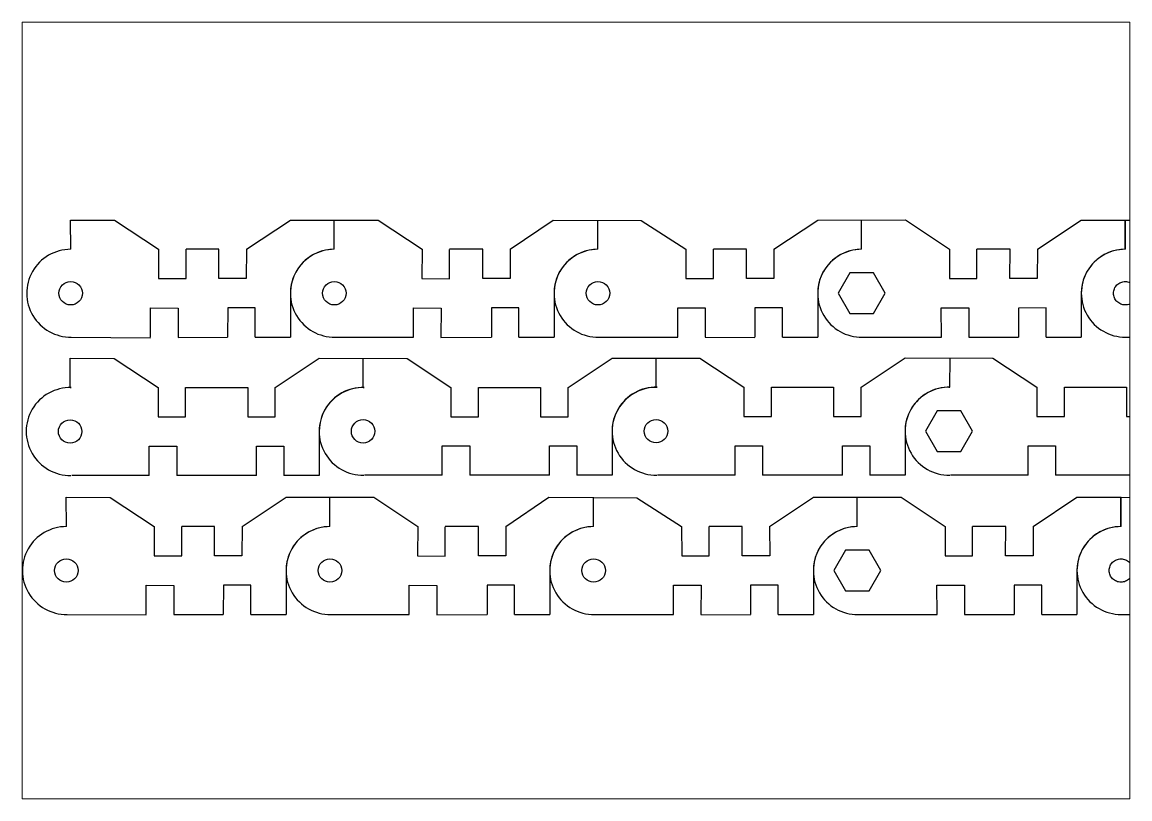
# Paper-space layout 'Layout1' of a CAD drawing. Header units: millimetres. Extents: x 29 to 259, y 20 to 181.
# The model-space entities are those that its viewports show. They can reach past a viewport. Long polylines and large blocks are cut down to what shows.
import ezdxf

# ---------------------------------------------------------------- set-up
doc = ezdxf.new("R2010")
doc.units = ezdxf.units.MM

msp = doc.modelspace()

# ---------------------------------------------------------------- linework, layer by layer
for p, q in [((110.57, 167.38), (110.53, 172.38)), ((110.53, 172.38), (118.03, 172.34)), ((118.03, 172.34), (125.57, 167.38)), ((140.57, 167.38), (148.07, 172.38)), ((148.07, 172.38), (163.07, 172.38)), ((155.57, 167.38), (155.57, 172.38)), ((163.07, 172.38), (170.57, 167.38)), ((185.57, 167.38), (192.94, 172.38)), ((192.94, 172.38), (207.94, 172.31)), ((200.57, 167.38), (200.57, 172.38)), ((207.94, 172.31), (215.57, 167.38)), ((230.57, 167.38), (238.07, 172.38)), ((238.07, 172.38), (253.07, 172.4)), ((245.57, 167.38), (245.56, 172.38)), ((253.07, 172.4), (260.57, 167.38)), ((275.57, 167.38), (283.07, 172.38)), ((283.07, 172.38), (290.57, 172.38)), ((290.57, 167.38), (290.57, 172.38)), ((290.59, 167.38), (290.61, 172.38)), ((290.61, 172.38), (298.11, 172.35)), ((125.57, 167.38), (125.57, 162.38)), ((130.27, 162.38), (130.27, 167.38)), ((135.83, 162.39), (135.83, 167.38)), ((140.57, 167.38), (140.53, 162.38)), ((170.57, 167.38), (170.53, 162.38)), ((175.23, 162.35), (175.21, 167.35)), ((180.91, 162.38), (180.91, 167.38)), ((185.57, 167.38), (185.61, 162.38)), ((215.57, 167.38), (215.59, 162.38)), ((220.29, 162.38), (220.3, 167.38)), ((225.91, 162.37), (225.93, 167.37)), ((230.57, 167.38), (230.61, 162.38)), ((260.57, 167.38), (260.56, 162.38)), ((260.57, 167.38), (260.56, 162.38)), ((265.26, 162.38), (265.22, 167.38)), ((270.86, 162.38), (270.9, 167.38)), ((275.57, 167.38), (275.56, 162.38)), ((125.57, 162.38), (130.27, 162.38)), ((140.53, 162.38), (135.83, 162.39)), ((170.53, 162.38), (175.23, 162.35)), ((185.61, 162.38), (180.91, 162.38)), ((215.59, 162.38), (220.29, 162.38)), ((230.61, 162.38), (225.91, 162.37)), ((260.56, 162.38), (265.26, 162.38)), ((275.56, 162.38), (270.86, 162.38)), ((148.07, 159.88), (148.07, 152.38)), ((193.07, 159.88), (193.07, 152.38)), ((238.07, 159.88), (238.07, 152.38)), ((283.07, 159.88), (283.07, 152.38)), ((124.18, 152.38), (124.22, 157.38)), ((124.22, 157.38), (128.92, 157.35)), ((128.92, 157.35), (128.94, 152.35)), ((137.38, 157.37), (137.34, 152.37)), ((142.08, 157.38), (137.38, 157.37)), ((142.07, 152.38), (142.08, 157.38)), ((169.07, 152.37), (169.09, 157.37)), ((169.09, 157.37), (173.79, 157.34)), ((173.79, 157.34), (173.77, 152.34)), ((187.07, 157.39), (182.37, 157.39)), ((182.37, 157.39), (182.37, 152.39)), ((187.07, 152.39), (187.07, 157.39)), ((214.18, 152.38), (214.19, 157.38)), ((214.19, 157.38), (218.89, 157.38)), ((218.89, 157.38), (218.87, 152.38)), ((227.37, 157.37), (227.34, 152.38)), ((232.07, 157.38), (227.37, 157.37)), ((232.07, 152.38), (232.07, 157.38)), ((259.15, 157.37), (263.85, 157.39)), ((259.18, 152.37), (259.15, 157.37)), ((263.85, 157.39), (263.87, 152.39)), ((272.36, 157.36), (272.33, 152.36)), ((277.06, 157.38), (272.36, 157.36)), ((277.07, 152.38), (277.06, 157.38)), ((110.68, 152.38), (124.18, 152.29)), ((128.94, 152.35), (137.34, 152.38)), ((142.07, 152.38), (148.07, 152.38)), ((155.57, 152.38), (169.07, 152.37)), ((173.77, 152.34), (182.37, 152.39)), ((187.07, 152.39), (193.07, 152.38)), ((200.68, 152.38), (214.18, 152.36)), ((218.87, 152.38), (227.34, 152.33)), ((232.07, 152.38), (238.07, 152.38)), ((245.57, 152.38), (259.18, 152.37)), ((263.87, 152.39), (272.33, 152.36)), ((277.07, 152.38), (283.07, 152.38)), ((290.57, 152.38), (304.38, 152.38)), ((110.48, 143.77), (110.48, 148.77)), ((110.48, 148.77), (117.98, 148.72)), ((117.98, 148.72), (125.48, 143.77)), ((145.48, 143.77), (152.98, 148.77)), ((152.98, 148.77), (167.98, 148.75)), ((160.48, 143.8), (160.48, 148.8)), ((167.98, 148.75), (175.48, 143.8)), ((195.48, 143.8), (202.98, 148.8)), ((202.98, 148.8), (217.98, 148.8)), ((210.48, 143.83), (210.48, 148.83)), ((217.98, 148.77), (225.48, 143.83)), ((245.48, 143.83), (252.98, 148.83)), ((252.98, 148.83), (267.98, 148.77)), ((260.65, 143.83), (260.66, 148.83)), ((267.98, 148.77), (275.48, 143.83)), ((125.48, 143.77), (125.48, 138.77)), ((130.18, 138.77), (130.18, 143.77)), ((130.18, 143.77), (140.78, 143.77)), ((140.78, 143.77), (140.78, 138.77)), ((145.48, 138.77), (145.48, 143.77)), ((175.48, 143.8), (175.48, 138.8)), ((180.18, 138.8), (180.18, 143.8)), ((180.18, 143.8), (190.78, 143.8)), ((190.78, 143.8), (190.78, 138.8)), ((195.48, 138.8), (195.48, 143.8)), ((225.48, 143.83), (225.48, 138.83)), ((230.18, 138.83), (230.18, 143.83)), ((230.18, 143.83), (240.78, 143.83)), ((240.78, 143.83), (240.78, 138.83)), ((245.48, 138.83), (245.48, 143.83)), ((275.48, 143.83), (275.48, 138.83)), ((280.18, 138.83), (280.18, 143.83)), ((280.18, 143.83), (290.78, 143.83)), ((290.78, 143.83), (290.78, 138.83)), ((125.48, 138.77), (130.18, 138.77)), ((140.78, 138.77), (145.48, 138.77)), ((175.48, 138.8), (180.18, 138.8)), ((190.78, 138.8), (195.48, 138.8)), ((225.48, 138.83), (230.18, 138.83)), ((240.78, 138.83), (245.48, 138.83)), ((275.48, 138.83), (280.18, 138.83)), ((290.78, 138.83), (295.48, 138.83)), ((152.98, 136.27), (152.98, 128.77)), ((202.98, 136.3), (202.98, 128.8)), ((252.98, 136.33), (252.98, 128.83)), ((123.98, 128.77), (123.98, 133.77)), ((123.98, 133.77), (128.68, 133.77)), ((128.68, 133.77), (128.68, 128.77)), ((142.28, 128.77), (142.28, 133.77)), ((142.28, 133.77), (146.98, 133.77)), ((146.98, 133.77), (146.98, 128.77)), ((173.98, 128.8), (173.98, 133.8)), ((173.98, 133.8), (178.68, 133.8)), ((178.68, 133.8), (178.68, 128.8)), ((192.28, 128.8), (192.28, 133.8)), ((192.28, 133.8), (196.98, 133.8)), ((196.98, 133.8), (196.98, 128.8)), ((223.98, 128.83), (223.98, 133.83)), ((223.98, 133.83), (228.68, 133.83)), ((228.68, 133.83), (228.68, 128.83)), ((242.28, 128.83), (242.28, 133.83)), ((242.28, 133.83), (246.98, 133.83)), ((246.98, 133.83), (246.98, 128.83)), ((273.98, 128.83), (273.98, 133.83)), ((273.98, 133.83), (278.68, 133.83)), ((278.68, 133.83), (278.68, 128.83)), ((292.28, 128.83), (292.28, 133.83)), ((292.28, 133.83), (296.98, 133.83)), ((109.83, 120.03), (109.8, 125.03)), ((109.8, 125.03), (117.3, 124.98)), ((117.3, 124.98), (124.83, 120.03)), ((139.83, 120.03), (147.33, 125.03)), ((147.33, 125.03), (162.33, 125.03)), ((154.83, 120.03), (154.83, 125.03)), ((162.33, 125.03), (169.83, 120.03)), ((184.83, 120.03), (192.21, 125.03)), ((192.21, 125.03), (207.2, 124.96)), ((199.83, 120.03), (199.83, 125.03)), ((207.2, 124.96), (214.83, 120.03)), ((229.83, 120.03), (237.33, 125.03)), ((237.33, 125.03), (252.33, 125.05)), ((244.83, 120.03), (244.83, 125.03)), ((252.33, 125.05), (259.83, 120.03)), ((274.83, 120.03), (282.33, 125.03)), ((282.33, 125.03), (289.83, 125.03)), ((289.83, 120.03), (289.83, 125.03)), ((289.85, 120.03), (289.88, 125.03)), ((289.88, 125.03), (297.38, 125)), ((124.83, 120.03), (124.83, 115.03)), ((129.53, 115.03), (129.53, 120.03)), ((135.1, 115.04), (135.1, 120.03)), ((139.83, 120.03), (139.8, 115.03)), ((169.83, 120.03), (169.79, 115.03)), ((174.49, 114.99), (174.47, 119.99)), ((180.17, 115.03), (180.17, 120.03)), ((184.83, 120.03), (184.87, 115.03)), ((214.83, 120.03), (214.86, 115.03)), ((219.56, 115.03), (219.57, 120.03)), ((225.18, 115.02), (225.19, 120.02)), ((229.83, 120.03), (229.88, 115.03)), ((259.83, 120.03), (259.82, 115.03)), ((259.83, 120.03), (259.82, 115.03)), ((264.52, 115.03), (264.49, 120.03)), ((270.13, 115.03), (270.16, 120.03)), ((274.83, 120.03), (274.83, 115.03)), ((124.83, 115.03), (129.53, 115.03)), ((139.8, 115.03), (135.1, 115.04)), ((169.79, 115.03), (174.49, 114.99)), ((184.87, 115.03), (180.17, 115.03)), ((214.86, 115.03), (219.56, 115.03)), ((229.88, 115.03), (225.18, 115.02)), ((259.82, 115.03), (264.52, 115.03)), ((274.83, 115.03), (270.13, 115.03)), ((147.33, 112.53), (147.33, 105.03)), ((192.33, 112.53), (192.33, 105.03)), ((237.33, 112.53), (237.33, 105.03)), ((282.33, 112.53), (282.33, 105.03)), ((123.45, 105.03), (123.48, 110.03)), ((123.48, 110.03), (128.18, 110)), ((128.18, 110), (128.2, 105)), ((136.64, 110.02), (136.61, 105.02)), ((141.34, 110.03), (136.64, 110.02)), ((141.33, 105.03), (141.34, 110.03)), ((168.33, 105.02), (168.36, 110.02)), ((168.36, 110.02), (173.06, 109.99)), ((173.06, 109.99), (173.04, 104.99)), ((186.33, 110.04), (181.63, 110.04)), ((181.63, 110.04), (181.63, 105.04)), ((186.33, 105.04), (186.33, 110.04)), ((213.45, 105.03), (213.46, 110.03)), ((213.46, 110.03), (218.16, 110.03)), ((218.16, 110.03), (218.13, 105.03)), ((226.63, 110.02), (226.6, 105.03)), ((231.33, 110.03), (226.63, 110.02)), ((231.33, 105.03), (231.33, 110.03)), ((258.42, 110.02), (263.12, 110.04)), ((258.45, 105.02), (258.42, 110.02)), ((263.12, 110.04), (263.13, 105.04)), ((271.62, 110.01), (271.59, 105.01)), ((276.32, 110.03), (271.62, 110.01)), ((276.33, 105.03), (276.32, 110.03)), ((109.95, 105.03), (123.45, 104.94)), ((128.2, 105), (136.61, 105.03)), ((141.33, 105.03), (147.33, 105.03)), ((154.83, 105.03), (168.33, 105.02)), ((173.04, 104.99), (181.63, 105.04)), ((186.33, 105.04), (192.33, 105.03)), ((199.95, 105.03), (213.45, 105.01)), ((218.13, 105.03), (226.6, 104.98)), ((231.33, 105.03), (237.33, 105.03)), ((244.83, 105.03), (258.45, 105.02)), ((263.13, 105.04), (271.59, 105.01)), ((276.33, 105.03), (282.33, 105.03)), ((289.83, 105.03), (303.64, 105.03))]:
    msp.add_line(p, q)
for points in [[(135.83, 167.38), (130.27, 167.38)], [(180.91, 167.38), (175.21, 167.38)], [(225.93, 167.38), (220.3, 167.38)], [(270.9, 167.38), (265.22, 167.38)], [(110.48, 143.77), (110.65, 143.77)], [(160.48, 143.8), (160.65, 143.8)], [(210.48, 143.83), (210.65, 143.83)], [(260.48, 143.83), (260.65, 143.83)], [(123.98, 128.77), (110.74, 128.77)], [(142.28, 128.77), (128.68, 128.77)], [(152.98, 128.77), (146.98, 128.77)], [(173.98, 128.8), (160.74, 128.8)], [(192.28, 128.8), (178.68, 128.8)], [(202.98, 128.8), (196.98, 128.8)], [(223.98, 128.83), (210.74, 128.83)], [(242.28, 128.83), (228.68, 128.83)], [(252.98, 128.83), (246.98, 128.83)], [(273.98, 128.83), (260.74, 128.83)], [(292.28, 128.83), (278.68, 128.83)], [(135.1, 120.03), (129.53, 120.03)], [(180.17, 120.03), (174.47, 120.03)], [(225.19, 120.03), (219.57, 120.03)], [(270.16, 120.03), (264.49, 120.03)]]:
    msp.add_lwpolyline(points)
for points in [[(243.57, 163.35), (241.57, 159.88), (243.57, 156.42), (247.57, 156.42), (249.57, 159.88), (247.57, 163.35)], [(258.48, 139.79), (256.48, 136.33), (258.48, 132.87), (262.48, 132.87), (264.48, 136.33), (262.48, 139.79)], [(242.83, 115.99), (240.83, 112.53), (242.83, 109.07), (246.83, 109.07), (248.83, 112.53), (246.83, 115.99)]]:
    msp.add_lwpolyline(points, close=True)
for centre in [(110.57, 159.88), (155.57, 159.88), (200.57, 159.88), (290.57, 159.88), (110.48, 136.27), (160.48, 136.3), (210.48, 136.33), (109.83, 112.53), (154.83, 112.53), (199.83, 112.53), (289.83, 112.53)]:
    msp.add_circle(centre, 2)
for centre, start, end in [((110.57, 159.88), 90, 270.8563), ((155.57, 159.88), 90, 180), ((155.57, 159.88), 90, 270.8563), ((200.57, 159.88), 90, 180), ((200.57, 159.88), 90, 270.8563), ((245.57, 159.88), 90, 180), ((245.57, 159.88), 90, 270.8563), ((290.57, 159.88), 90, 180), ((290.57, 159.88), 89.851, 270.149), ((110.48, 136.27), 88.6703, 270.9949), ((160.48, 136.3), 88.6703, 270.9949), ((160.48, 136.27), 90, 180), ((210.48, 136.33), 88.6703, 270.9949), ((210.48, 136.3), 90, 180), ((260.48, 136.33), 90, 180), ((260.48, 136.33), 88.6703, 270.9949), ((109.83, 112.53), 90, 270.8563), ((154.83, 112.53), 90, 180), ((154.83, 112.53), 90, 270.8563), ((199.83, 112.53), 90, 180), ((199.83, 112.53), 90, 270.8563), ((244.83, 112.53), 90, 180), ((244.83, 112.53), 90, 270.8563), ((289.83, 112.53), 90, 180), ((289.83, 112.53), 89.851, 270.149)]:
    msp.add_arc(centre, 7.5, start, end)

psp = doc.layouts.get("Layout1")

# ---------------------------------------------------------------- viewports
at = {"layer": '0'}
psp.add_viewport(center=(143.69, 100.81), size=(229.9, 161.29), view_center_point=(196.82, 139.86), view_height=132.6376, dxfattribs=at)

doc.saveas('drawing.dxf')
